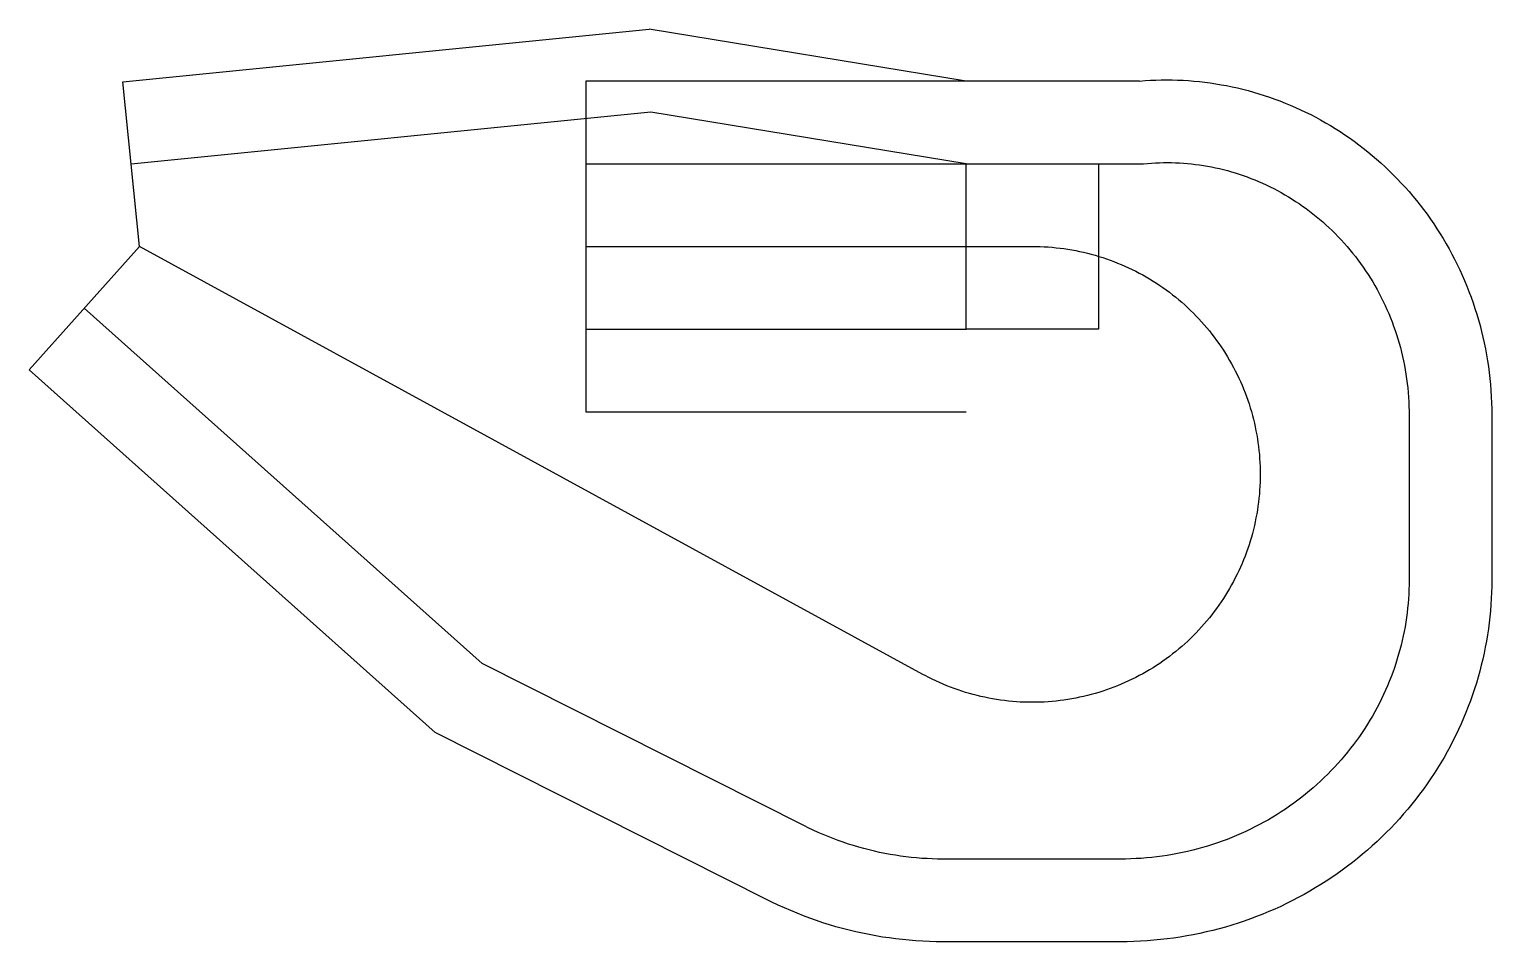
# Model space of a CAD drawing. Header units: metres. Extents: x -22467 to 10293, y -15575 to 4865.
import ezdxf

# ---------------------------------------------------------------- set-up
doc = ezdxf.new("R2010")
doc.units = ezdxf.units.M

msp = doc.modelspace()

# ---------------------------------------------------------------- linework, layer by layer
at = {"color": 1}
for p, q in [((-20369, 3686), (-8579, 4865)), ((-1482, 3704), (-8579, 4865)), ((-20000, 0), (-20369, 3686)), ((-10000, 3704), (-10000, -3704)), ((2405, 3704), (-10000, 3704)), ((-8544, 3007), (-20184, 1843)), ((-1482, 1852), (-8544, 3007)), ((-10000, 1852), (2492, 1852)), ((-20000, 0), (-22467, -2763)), ((-12320, -9341), (-21234, -1381)), ((-10000, -1852), (-1482, -1852)), ((-13372, -10885), (-22467, -2763)), ((-10000, -3704), (-1482, -3704)), ((8441, -3774), (8441, -7478)), ((10293, -3774), (10293, -7478)), ((-5102, -12981), (-12320, -9341)), ((-5936, -14635), (-13372, -10885)), ((1972, -13723), (-2002, -13723)), ((1972, -15575), (-2002, -15575))]:
    msp.add_line(p, q, dxfattribs=at)
for points in [[(2405, 3704), (2526, 3714), (2647, 3721), (2768, 3726), (2890, 3729), (3012, 3730), (3134, 3729), (3256, 3726), (3378, 3721), (3500, 3713), (3623, 3704), (3745, 3692), (3867, 3678), (3989, 3662), (4111, 3644), (4233, 3623), (4354, 3601), (4475, 3576), (4596, 3549), (4717, 3521), (4837, 3489), (4957, 3456), (5076, 3421), (5195, 3383), (5314, 3344), (5431, 3302), (5549, 3258), (5665, 3212), (5781, 3164), (5896, 3114), (6011, 3062), (6124, 3008), (6237, 2952), (6349, 2893), (6460, 2833), (6570, 2771), (6680, 2706), (6788, 2640), (6895, 2572), (7001, 2502), (7106, 2429), (7210, 2355), (7313, 2279), (7414, 2202), (7514, 2122), (7613, 2040), (7711, 1957), (7807, 1872), (7902, 1785), (7995, 1696), (8087, 1606), (8177, 1514), (8266, 1420), (8354, 1325), (8440, 1228), (8524, 1129), (8607, 1029), (8688, 927), (8767, 824), (8844, 719), (8920, 613), (8994, 505), (9066, 396), (9137, 285), (9205, 174), (9272, 60), (9337, -54), (9400, -170), (9460, -287), (9519, -405), (9576, -524), (9631, -644), (9684, -766), (9735, -888), (9783, -1012), (9830, -1136), (9874, -1262), (9917, -1388), (9957, -1515), (9995, -1643), (10030, -1772), (10064, -1902), (10095, -2032), (10124, -2163), (10151, -2295), (10175, -2427), (10198, -2560), (10218, -2693), (10235, -2827), (10251, -2961), (10263, -3096), (10274, -3231), (10282, -3366), (10288, -3502), (10292, -3637), (10293, -3774), (10293, -3774)], [(1482, -1852), (-1482, -1852), (-1482, 1852), (1482, 1852), (1482, -1852)], [(2492, 1852), (2581, 1860), (2669, 1867), (2758, 1872), (2847, 1876), (2937, 1878), (3026, 1878), (3116, 1877), (3206, 1875), (3295, 1871), (3385, 1865), (3475, 1858), (3565, 1849), (3655, 1838), (3745, 1826), (3835, 1812), (3925, 1797), (4015, 1780), (4104, 1762), (4194, 1742), (4283, 1720), (4372, 1697), (4460, 1672), (4549, 1645), (4637, 1617), (4724, 1588), (4812, 1557), (4899, 1524), (4985, 1490), (5071, 1454), (5157, 1416), (5241, 1377), (5326, 1337), (5410, 1295), (5493, 1251), (5576, 1206), (5657, 1159), (5739, 1111), (5819, 1061), (5899, 1010), (5978, 958), (6056, 904), (6134, 848), (6210, 791), (6286, 733), (6360, 673), (6434, 612), (6507, 549), (6579, 485), (6650, 420), (6720, 354), (6788, 286), (6856, 216), (6923, 146), (6988, 74), (7052, 1), (7115, -73), (7177, -149), (7238, -225), (7297, -303), (7355, -382), (7412, -462), (7468, -544), (7522, -626), (7575, -709), (7626, -794), (7676, -879), (7725, -966), (7772, -1053), (7817, -1141), (7862, -1231), (7904, -1321), (7946, -1412), (7985, -1504), (8023, -1597), (8060, -1690), (8095, -1785), (8128, -1880), (8160, -1976), (8190, -2072), (8219, -2169), (8246, -2267), (8271, -2365), (8294, -2464), (8316, -2564), (8336, -2664), (8354, -2764), (8371, -2865), (8386, -2967), (8399, -3069), (8410, -3171), (8420, -3273), (8428, -3376), (8434, -3479), (8438, -3583), (8440, -3686), (8441, -3774)], [(-10000, 0), (0, 0), (89, -1), (178, -3), (267, -7), (356, -12), (445, -19), (534, -28), (622, -38), (711, -50), (799, -63), (887, -78), (974, -94), (1062, -112), (1149, -131), (1235, -152), (1322, -174), (1407, -198), (1493, -223), (1578, -250), (1662, -278), (1746, -308), (1830, -339), (1913, -372), (1995, -406), (2077, -441), (2158, -478), (2238, -517), (2318, -557), (2397, -598), (2475, -640), (2553, -684), (2630, -729), (2706, -776), (2781, -824), (2855, -873), (2929, -923), (3001, -975), (3073, -1028), (3144, -1082), (3213, -1138), (3282, -1195), (3350, -1252), (3417, -1311), (3482, -1372), (3547, -1433), (3610, -1495), (3673, -1559), (3734, -1624), (3794, -1689), (3854, -1756), (3911, -1824), (3968, -1893), (4024, -1962), (4078, -2033), (4131, -2105), (4183, -2177), (4233, -2251), (4282, -2325), (4330, -2400), (4377, -2476), (4422, -2553), (4466, -2631), (4508, -2709), (4549, -2788), (4589, -2868), (4628, -2948), (4665, -3029), (4700, -3111), (4734, -3193), (4767, -3276), (4798, -3360), (4828, -3444), (4856, -3528), (4883, -3613), (4908, -3699), (4932, -3784), (4954, -3871), (4975, -3957), (4994, -4044), (5012, -4132), (5028, -4219), (5043, -4307), (5056, -4395), (5068, -4484), (5078, -4572), (5087, -4661), (5094, -4750), (5099, -4839), (5103, -4928), (5105, -5017), (5106, -5106), (5105, -5195), (5103, -5284), (5099, -5373), (5094, -5462), (5087, -5551), (5078, -5640), (5068, -5728), (5056, -5817), (5043, -5905), (5028, -5993), (5012, -6080), (4994, -6168), (4975, -6255), (4954, -6341), (4932, -6427), (4908, -6513), (4883, -6599), (4856, -6684), (4828, -6768), (4798, -6852), (4767, -6936), (4734, -7019), (4700, -7101), (4665, -7183), (4628, -7264), (4589, -7344), (4549, -7424), (4508, -7503), (4466, -7581), (4422, -7659), (4377, -7736), (4330, -7812), (4282, -7887), (4233, -7961), (4183, -8035), (4131, -8107), (4078, -8179), (4024, -8249), (3968, -8319), (3911, -8388), (3854, -8456), (3794, -8522), (3734, -8588), (3673, -8653), (3610, -8716), (3547, -8779), (3482, -8840), (3417, -8900), (3350, -8959), (3282, -9017), (3213, -9074), (3144, -9129), (3073, -9184), (3001, -9237), (2929, -9288), (2855, -9339), (2781, -9388), (2706, -9436), (2630, -9483), (2553, -9528), (2475, -9572), (2397, -9614), (2318, -9655), (2238, -9695), (2158, -9733), (2077, -9770), (1995, -9806), (1913, -9840), (1830, -9873), (1746, -9904), (1662, -9934), (1578, -9962), (1493, -9989), (1407, -10014), (1322, -10038), (1235, -10060), (1149, -10081), (1062, -10100), (974, -10118), (887, -10134), (799, -10149), (711, -10162), (622, -10174), (534, -10184), (445, -10192), (356, -10199), (267, -10205), (178, -10209), (89, -10211), (0, -10212), (-89, -10211), (-178, -10209), (-267, -10205), (-356, -10199), (-445, -10192), (-534, -10184), (-622, -10174), (-711, -10162), (-799, -10149), (-887, -10134), (-974, -10118), (-1062, -10100), (-1149, -10081), (-1235, -10060), (-1322, -10038), (-1407, -10014), (-1493, -9989), (-1578, -9962), (-1662, -9934), (-1746, -9904), (-1830, -9873), (-1913, -9840), (-1995, -9806), (-2077, -9770), (-2158, -9733), (-2238, -9695), (-2318, -9655), (-2397, -9614), (-2448, -9587), (-20000, 0)], [(8441, -7478), (8440, -7582), (8437, -7686), (8433, -7790), (8427, -7894), (8418, -7998), (8408, -8102), (8396, -8207), (8383, -8311), (8367, -8415), (8350, -8519), (8331, -8622), (8309, -8726), (8287, -8829), (8262, -8932), (8235, -9035), (8207, -9137), (8177, -9239), (8145, -9341), (8111, -9442), (8075, -9543), (8038, -9643), (7998, -9743), (7957, -9842), (7914, -9941), (7870, -10039), (7823, -10136), (7775, -10233), (7725, -10329), (7673, -10424), (7620, -10519), (7565, -10612), (7508, -10705), (7449, -10797), (7389, -10888), (7327, -10978), (7264, -11067), (7198, -11155), (7132, -11242), (7063, -11328), (6993, -11413), (6922, -11497), (6848, -11580), (6774, -11661), (6698, -11742), (6620, -11821), (6541, -11898), (6460, -11975), (6378, -12050), (6294, -12124), (6209, -12197), (6123, -12268), (6036, -12337), (5947, -12406), (5856, -12473), (5765, -12538), (5672, -12602), (5578, -12664), (5483, -12725), (5386, -12784), (5289, -12841), (5190, -12897), (5090, -12951), (4989, -13004), (4887, -13054), (4784, -13104), (4680, -13151), (4576, -13197), (4470, -13240), (4363, -13282), (4256, -13323), (4147, -13361), (4038, -13397), (3928, -13432), (3817, -13465), (3706, -13496), (3594, -13525), (3481, -13552), (3368, -13577), (3254, -13600), (3139, -13621), (3024, -13641), (2909, -13658), (2793, -13673), (2677, -13686), (2560, -13698), (2443, -13707), (2326, -13714), (2208, -13719), (2090, -13722), (1972, -13723), (1972, -13723)], [(10293, -7478), (10292, -7614), (10288, -7750), (10282, -7887), (10274, -8023), (10263, -8160), (10250, -8296), (10235, -8432), (10217, -8568), (10196, -8704), (10174, -8840), (10149, -8976), (10121, -9111), (10091, -9246), (10059, -9380), (10024, -9514), (9987, -9648), (9948, -9781), (9906, -9913), (9862, -10045), (9815, -10176), (9767, -10307), (9715, -10437), (9662, -10566), (9606, -10694), (9548, -10822), (9488, -10948), (9425, -11074), (9360, -11198), (9293, -11322), (9224, -11445), (9152, -11566), (9078, -11686), (9003, -11806), (8924, -11924), (8844, -12040), (8762, -12156), (8677, -12270), (8591, -12382), (8502, -12494), (8412, -12604), (8319, -12712), (8225, -12819), (8128, -12924), (8030, -13028), (7929, -13130), (7827, -13231), (7723, -13329), (7617, -13427), (7509, -13522), (7400, -13615), (7289, -13707), (7176, -13797), (7061, -13885), (6945, -13971), (6827, -14055), (6708, -14137), (6587, -14217), (6464, -14295), (6340, -14371), (6215, -14445), (6088, -14517), (5960, -14586), (5830, -14654), (5699, -14719), (5567, -14782), (5434, -14843), (5299, -14901), (5164, -14957), (5027, -15011), (4889, -15063), (4750, -15112), (4610, -15159), (4469, -15203), (4328, -15245), (4185, -15285), (4042, -15322), (3898, -15356), (3753, -15389), (3607, -15418), (3461, -15445), (3314, -15470), (3167, -15492), (3019, -15511), (2870, -15528), (2721, -15543), (2572, -15554), (2423, -15564), (2273, -15570), (2123, -15574), (1972, -15575), (1972, -15575)], [(-2002, -13723), (-2120, -13722), (-2238, -13719), (-2357, -13714), (-2475, -13707), (-2593, -13697), (-2712, -13686), (-2830, -13673), (-2948, -13657), (-3066, -13639), (-3184, -13620), (-3302, -13598), (-3420, -13574), (-3537, -13548), (-3654, -13520), (-3770, -13490), (-3886, -13457), (-4002, -13423), (-4117, -13387), (-4232, -13348), (-4346, -13308), (-4460, -13266), (-4573, -13221), (-4685, -13174), (-4797, -13126), (-4908, -13075), (-5018, -13023), (-5102, -12981)], [(-2002, -15575), (-2152, -15574), (-2303, -15570), (-2453, -15563), (-2604, -15554), (-2755, -15542), (-2905, -15528), (-3056, -15511), (-3206, -15491), (-3356, -15469), (-3506, -15443), (-3656, -15416), (-3805, -15385), (-3953, -15352), (-4102, -15317), (-4250, -15279), (-4397, -15238), (-4544, -15194), (-4690, -15148), (-4835, -15100), (-4980, -15048), (-5124, -14995), (-5267, -14938), (-5409, -14879), (-5550, -14818), (-5691, -14754), (-5830, -14687), (-5936, -14635)]]:
    msp.add_lwpolyline(points, dxfattribs=at)

doc.saveas('drawing.dxf')
